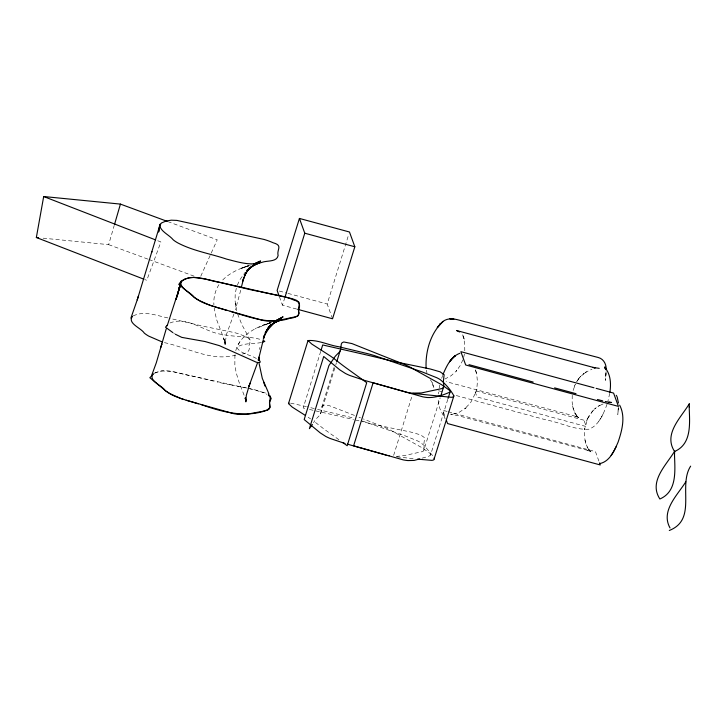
<?xml version="1.0" encoding="UTF-8"?>
<svg xmlns="http://www.w3.org/2000/svg" width="727" height="727" viewBox="0 0 727 727"><rect width="100%" height="100%" fill="white"/><g stroke="black" fill="none" stroke-linecap="round" stroke-linejoin="round"><path stroke-width="0.55" stroke-dasharray="3.63 2.73" d="M606.127 371.57L605.437 380.412L605.9 372.124M618.223 410.182L618.468 407.638L617.796 414.535L618.241 408.22M464.798 350.868L464.653 342.971L462.645 334.52L464.326 339.173M605.864 376.059L606.109 373.514M572.231 395.27L572.149 402.267L573.276 408.728L575.139 413.445L574.784 412.845L578.637 417.761L576.556 415.826L578.937 417.716L574.612 416.008L576.057 416.471L446.087 381.63M234.93 354.912L234.848 364.881L236.102 372.36L238.674 381.139L244.172 395.397M438.381 393.952L438.617 392.035M259.566 349.451L259.957 347.324M464.399 354.104L463.708 357.33M609.726 393.343L607.917 401.249M439.181 388.154L439.771 385.192M240.728 290.237L235.375 309.802M236.302 288.265L235.203 294.072L235.057 300.733L236.657 310.765M334.047 367.508L321.807 407.047L320.598 413.89A131.932 28.553 17.2 0 1 319.78 415.208L316.499 418.534A290.764 62.931 17.2 0 0 315.173 420.106L313.491 422.714M573.121 390.508L575.348 384.238L574.385 386.455L574.684 385.783M43.129 238.174L108.65 244.645L114.23 225.434M296.625 309.057L282.485 305.222L284.811 297.697M332.539 318.789L327.186 304.022L348.815 234.158M320.716 351.368L303.177 408.011L305.295 408.483M320.598 413.89L335.483 365.799M335.819 364.727L336.483 362.591M393.643 455.393L411.836 396.615M396.151 456.438L403.939 455.647L422.578 451.576A48.473 10.496 17.2 0 0 423.75 450.576L440.198 397.833M422.214 458.128L428.748 456.283L430.511 455.147L448.05 398.514M235.757 350.678C240.155 334.783 256.504 326.687 271.198 322.479L255.122 328.813M430.511 455.147L430.638 454.784A19.702 4.262 17.2 0 0 430.111 453.439L422.305 447.887L389.454 429.593A48.473 10.496 17.2 0 0 384.701 427.412L363.391 418.961M441.671 378.276L442.679 375.368M607.045 404.203C603.537 413.69 599.157 425.277 588.934 429.203C574.394 430.13 560.644 422.478 546.54 420.024L455.338 395.297M233.949 313.955L226.388 334.611L225.061 344.707L225.016 340.699L225.17 344.053L224.625 339.936L225.106 343.344L223.525 338.3L225.097 341.926L216.446 319.208L214.147 307.875M321.807 407.047L322.615 405.721L324.269 405.039L329.458 405.721L354.567 415.453M587.043 419.906L586.744 420.579L587.707 418.361L584.59 429.393L584.662 428.648L584.653 437.872L585.635 442.852L587.498 447.568L587.143 446.969L589.597 450.576L588.915 449.949L591.296 451.84L586.98 450.131L588.425 450.595L458.446 415.753L450.631 414.172L453.194 414.281L452.03 414.263L458.719 412.591L466.089 407.847L464.462 409.128L470.623 402.658L475.84 392.353L475.612 393.043C478.03 385.137 477.83 376.422 475.004 368.644M462.945 359.783L460.073 365.754L456.256 371.152L456.783 370.543L451.194 375.677L444.942 379.021M423.986 450.195L423.923 445.142A195.145 42.239 17.2 0 1 423.95 443.452L424.613 437.745L420.633 434.891L410.764 432.047L377.895 425.286A131.932 28.553 17.2 0 1 371.506 423.841L361.483 421.442M237.275 285.257L239.756 279.922L245.017 272.525M200.761 276.26L217.228 239.801L168.291 221.753M587.407 419.043L593.078 410.437L591.478 412.3L596.176 407.747L594.613 409.047L599.766 405.33L598.039 406.384L604.355 403.321M601.52 416.989L603.737 412.709M587.652 418.316L589.542 415.008M577.183 380.884L578.837 378.503L576.72 381.62L580.719 376.313L579.119 378.176L583.817 373.623L582.245 374.923L587.407 371.206L585.68 372.26L591.996 369.198M218.945 284.657C215.056 290.7 213.365 298.07 213.911 305.213M238.392 344.289L239.892 341.754M598.775 421.278L601.238 417.48M222.744 279.959C230.504 272.143 241.019 267.936 251.397 264.873M154.306 373.469C165.783 366.862 179.06 374.087 190.992 375.768A290.764 62.931 17.2 0 1 199.18 377.686L215.128 381.521M169.945 322.988C187.92 315.582 204.878 332.639 222.753 334.52C235.702 337.201 249.234 336.001 261.984 339.863M133.277 315.882C144.546 310.365 157.177 315.818 168.564 318.053M249.016 265.646L241.137 268.381L241.727 268.127M154.878 372.787L161.648 370.934L170.99 371.343L246.526 388.109M241.137 268.381L248.698 265.746M262.274 325.532L269.844 322.915M270.944 322.652L268.963 323.333L270.889 322.679M249.043 265.628L242.364 267.89L249.416 265.582M267.627 323.751L270.644 322.743L263.556 325.051M243.018 267.654L248.752 265.773M271.126 322.57L266.273 324.169L270.326 322.843M264.228 324.824L264.91 324.596M243.69 267.436L244.372 267.218M242.355 353.967C246.562 353.74 250.988 350.559 248.734 346.007C251.433 341.608 249.934 337.364 244.208 336.074A15.712 3.399 17.2 0 0 235.039 332.739L202.733 326.123L169.536 318.29M235.902 355.076C211.448 361.928 187.53 347.47 164.011 342.544M261.22 342.553C253.196 344.098 243.836 342.726 236.811 347.242C240.246 354.194 251.188 354.567 257.303 359.183M396.869 456.874L415.653 458.891M290.609 403.14L306.358 406.584M247.107 388.027L231.677 385.174M249.725 388.754L267.363 393.525M230.377 384.883L223.562 383.438A131.932 28.553 17.2 0 1 217.173 381.993M248.007 388.2L255.804 390.054A15.712 3.399 17.2 0 1 264.973 393.389L266.8 394.288M309.484 409.446L313.646 410.41M315.727 410.891L345.325 417.616A290.764 62.931 17.2 0 1 353.513 419.534M355.521 420.006L359.502 420.969M317.535 409.374L319.135 409.764A195.145 42.239 17.2 0 0 326.132 411.437L348.796 416.862A48.473 10.496 17.2 0 1 352.65 417.952M314.328 408.583L307.13 406.775M279.313 291.036L286.929 293.108M288.01 293.399L327.186 304.022M438.572 390.753L442.761 391.889M447.096 411.418L442.734 410.237L445.324 417.407M448.186 411.718L595.468 451.649L599.548 462.908M362.428 421.024L404.957 435.782L417.271 440.78A19.702 4.262 17.2 0 1 420.697 442.67L424.341 445.651L433.474 456.647M108.65 244.645L147.89 259.112M148.944 259.503L194.545 276.324M157.723 240.737L160.894 241.964L146.781 280.322L144.673 279.504M173.753 333.193L174.562 333.729M308.157 417.243L310.665 418.934M338.909 439.717L326.014 430.484A290.764 62.931 17.2 0 1 322.106 427.567L313.928 421.26M588.915 449.949L590.996 451.885M576.556 415.826L577.238 416.453M430.357 379.758L432.456 383.129L431.974 381.857L433.392 386.4M574.784 412.845L576.293 415.417M587.143 446.969L588.652 449.54M250.179 340.072L241.891 324.633L237.529 313.81M475.403 369.798L476.685 373.296M432.774 384.81L433.865 387.609M279.422 296.78L282.485 305.222M445.133 418.934L443.997 415.59L444.633 416.689C440.38 411.609 437.99 405.175 438.217 398.523M584.971 440.171L585.771 443.415M572.612 406.048L573.412 409.292M426.367 370.188L426.94 372.942M235.339 304.195L235.239 303.604L235.839 307.139M360.474 417.816A195.145 42.239 17.2 0 1 359.002 417.234M583.954 420.215L474.731 390.599L477.03 396.96L586.253 426.567L583.954 420.215M463.099 335.81L463.862 338.255L463.099 335.81"/><path stroke-width="1.09" d="M159.622 225.743L161.421 222.998L166.01 221.063L171.281 220.181L176.852 220.399L263.928 239.419A15.712 3.399 17.2 0 1 273.098 242.754C283.366 245.581 276.496 249.37 278.114 255.522C276.896 262.165 267.245 260.42 262.283 262.247C250.542 266.2 238.192 262.002 226.706 259.139C210.394 253.659 193 250.942 177.679 242.836A29.244 6.325 17.2 0 1 173.171 239.774C169.1 234.757 161.648 232.213 159.622 225.743L158.613 232.04L160.204 224.07L137.258 299.906L138.294 296.252M345.025 443.47L330.476 438.599A19.047 4.126 17.2 0 1 325.805 436.464L320.153 432.819L304.186 419.552L323.706 356.503L339.673 369.77L345.325 373.405A19.047 4.126 17.2 0 0 349.996 375.541L364.545 380.412L407.311 392.398A19.702 4.262 17.2 0 0 411.746 393.116L421.351 392.962L442.098 388.527A48.473 10.496 17.2 0 0 443.27 387.527L443.824 385.819L443.443 382.084A195.145 42.239 17.2 0 1 443.47 380.403L444.133 374.687L440.153 371.842L430.284 368.989L397.415 362.228A131.932 28.553 17.2 0 1 391.026 360.792L373.033 356.475A290.764 62.931 17.2 0 0 364.845 354.558L322.697 344.952L321.043 350.296M609.844 392.38C611.189 384.001 610.753 374.523 605.082 367.717L605.773 368.862L605.082 367.717M180.387 282.93L179.342 289.255L180.56 282.067L179.196 288.301L181.032 281.294L184.703 279.077L189.165 277.814L193.709 277.46L204.932 278.95L292.536 298.779L296.252 300.196L298.879 302.096L299.397 304.04L298.506 308.284A195.145 42.239 17.2 0 0 298.479 309.975L298.861 313.71L298.306 315.409A48.473 10.496 17.2 0 1 297.134 316.409L276.387 320.852L266.782 321.007A19.702 4.262 17.2 0 1 262.347 320.28L215.001 306.921M143.628 279.095L36.35 237.502L43.684 196.526L120.428 204.096L167.228 221.362M179.196 288.301L179.387 287.456L176.088 299.488L179.851 286.72L167.174 325.823M177.797 294.417L179.387 287.456M258.258 360.192L258.994 357.43L258.639 358.811M241.437 286.929L243.936 277.178L242.7 281.204L246.262 272.189L244.381 275.887L249.634 267.718L247.08 271.08L250.724 267.345L246.898 270.362M263.547 339.145L264.855 334.384L263.356 338.328L267.218 329.413L265.582 332.121M258.83 358.102L262.865 341.581M151.67 375.386L156.278 362.828L166.229 328.858M114.539 224.37L120.428 204.096M160.767 347.588L161.839 343.898L161.63 344.616M137.476 299.16L130.887 318.153M297.716 309.348L332.539 318.789L354.831 246.771L349.478 232.004L299.424 218.436L277.132 290.446L279.041 295.725M257.413 363.091L248.979 386.21L250.315 382.902M285.148 296.616L304.777 233.203L299.424 218.436M305.385 415.453L292.245 407.102L288.501 403.594L308.021 340.545C318.044 339.754 328.568 345.171 338.655 346.715A195.145 42.239 17.2 0 0 345.652 348.387L368.307 353.813A48.473 10.496 17.2 0 1 374.096 355.467L422.305 371.96L436.791 377.731A19.702 4.262 17.2 0 1 440.217 379.621C445.587 384.056 450.695 389.808 453.884 395.888L433.883 459.718A19.047 4.126 17.2 0 1 431.811 460.355L417.571 459.155M336.81 361.519L340.636 349.287L341.327 343.998L342.126 342.671L343.789 341.99L351.932 343.571L376.313 353.295A195.145 42.239 17.2 0 0 382.902 355.903L404.212 364.363A48.473 10.496 17.2 0 1 408.965 366.544L441.825 384.837L449.631 390.39A19.702 4.262 17.2 0 1 450.158 391.735L448.05 398.514M440.798 395.906L443.779 386.291M151.77 252.314L151.998 251.606M249.252 385.528L246.308 395.415L245.871 401.877L245.417 398.087M453.884 395.888L453.403 396.66A19.047 4.126 17.2 0 1 451.331 397.305L412.836 393.407M443.016 374.405C446.542 366.272 450.858 356.494 459.864 353.304M599.793 463.581C609.78 461.563 614.37 450.604 618.059 442.207C622.021 430.602 625.774 416.635 619.631 405.13M613.879 451.113L616.096 446.832M690.65 466.143C677.773 486.027 697.547 519.423 669.294 530.474M264.074 335.865L268.481 329.04L274.851 322.252M288.501 403.594L289.064 403.167M685.797 481.81C677.537 495.114 660.47 510.827 670.012 527.938M611.134 455.402L613.597 451.603M265.028 333.021L270.671 324.96L267.827 328.231L271.689 324.551L277.705 320.843L272.988 323.442L279.368 320.489L273.543 322.843L280.922 320.089M312.383 424.459L309.393 428.657L328.913 365.599L334.693 357.057A290.764 62.931 17.2 0 1 336.01 355.476L339.3 352.15A131.932 28.553 17.2 0 0 340.118 350.832M181.032 281.294C179.242 288.71 190.365 291.763 193.927 297.089A29.244 6.325 17.2 0 0 198.444 300.151L210.021 305.322L227.206 310.493M450.031 392.098C443.152 395.061 435.255 397.914 427.54 397.524A19.047 4.126 17.2 0 1 422.723 396.824L373.115 382.793L353.595 445.842L403.203 459.873A19.047 4.126 17.2 0 0 408.02 460.582L414.126 460.427L419.606 458.946M167.383 325.06L165.492 327.205L172.899 332.63M247.162 270.208L251.16 266.527M153.015 374.45L149.853 377.713L165.82 390.972L171.472 394.616A19.047 4.126 17.2 0 0 176.143 396.751L183.922 399.55M247.662 269.781L256.513 263.601L252.096 266.282L258.194 263.265L252.632 265.682L259.766 262.883M132.532 316.318C126.934 323.297 141.093 327.95 144.282 333.093A29.244 6.325 17.2 0 0 148.79 336.156L162.176 341.944M153.288 373.633C147.69 380.612 161.857 385.265 165.047 390.408A29.244 6.325 17.2 0 0 169.555 393.471L181.132 398.641L198.317 403.812M268.381 326.914L272.416 324.033M277.541 319.88L283.076 316.818L275.569 320.925L281.685 318.081L274.488 321.398L280.904 318.671L273.352 321.852M254.332 263.81L260.611 261.011L253.269 264.274M290.773 318.199C294.617 317.853 300.778 315.7 298.479 310.711C300.196 306.031 300.587 301.441 293.862 300.069A15.712 3.399 17.2 0 0 284.684 296.734L260.566 291.854M261.884 411.527L267.291 409.992L269.926 407.465L269.481 402.631L271.244 398.26L268.363 395.17M262.156 342.417L264.819 341.372L262.82 340.136M289.882 318.299C269.853 325.105 249.434 317.045 230.159 311.338M260.993 411.618L246.426 414.326L237.893 414.326A19.702 4.262 17.2 0 1 233.458 413.608L186.112 400.241M599.239 368.344L592.823 367.417L595.213 367.935L456.583 330.521L459.6 331.985M608.853 402.413L611.598 402.467L609.044 402.422M608.808 402.422L610.526 402.476L605.237 401.513M36.35 237.502L38.613 237.729M259.266 291.563L252.451 290.118A131.932 28.553 17.2 0 1 246.062 288.674L228.069 284.366A290.764 62.931 17.2 0 0 219.881 282.449C206.613 280.44 189.047 271.171 178.742 284.384L194.709 297.652L200.361 301.296A19.047 4.126 17.2 0 0 205.032 303.432L212.811 306.221M386.182 455.111L347.388 444.152M597.43 399.486L602.728 400.877M304.777 233.203L354.831 246.771M593.959 387.764L460.863 351.668L465.68 364.981L618.423 406.393L613.597 393.089L596.14 388.354M468.942 364.645L533.182 382.066M554.601 387.873L576.011 393.68M201.27 404.657C222.798 412.191 246.199 418.452 268.245 409.728A48.473 10.496 17.2 0 0 269.417 408.738L269.971 407.029L269.59 403.294A195.145 42.239 17.2 0 1 269.617 401.604L270.453 396.379L268.263 393.998M43.684 196.526L155.614 239.919M175.325 334.229L181.786 337.383L204.959 341.508L219.39 345.643L256.131 362.128A4.28 0.927 17.2 0 0 258.867 362.591C261.566 362.855 259.639 360.174 258.249 359.765M343.017 442.716L347.197 445.742L366.717 382.693L345.525 367.426A290.764 62.931 17.2 0 1 341.626 364.518L333.448 358.202A131.932 28.553 17.2 0 0 330.176 355.876L311.765 344.044L308.021 340.545M616.251 395.306L616.859 396.324M268.872 393.698L262.311 378.422L259.112 363.491M605.182 367.871L604.791 366.908L605.673 369.67L605.509 368.743M617.205 397.042L618.45 403.003M263.647 382.347L265.21 386.355M599.548 462.908L600.293 464.962L447.55 423.55L446.442 420.479M245.235 397.987L245.799 399.75M434.183 457.901L434.364 458.937M245.263 398.351L245.844 400.477L245.399 397.905M606.145 369.634C606.491 364.318 603.628 358.847 598.239 357.493C554.701 346.206 511.335 334.084 467.888 322.397C460.018 320.925 450.522 315.863 443.116 321.361C430.493 333.021 425.268 351.486 426.113 368.289M258.848 359.956L258.803 358.22L258.867 360.619L258.83 357.166M389.336 455.738A19.702 4.262 17.2 0 1 387.791 455.447M674.502 454.511C674.883 470.169 677.573 491.388 659.871 498.995C648.484 481.447 666.205 465.262 674.683 451.131L674.502 454.511M689.205 407.011C689.587 422.669 692.268 443.888 674.574 451.494C663.178 433.955 680.908 417.761 689.387 403.639L689.205 407.011M440.317 323.869L437.272 327.559L443.116 321.361L439.89 324.324L440.317 323.869M452.676 357.993L449.631 361.683L452.676 357.993M455.002 355.903L452.249 358.447L455.475 355.485L455.002 355.903M453.739 319.071L450.04 318.826L453.739 319.071"/></g></svg>
